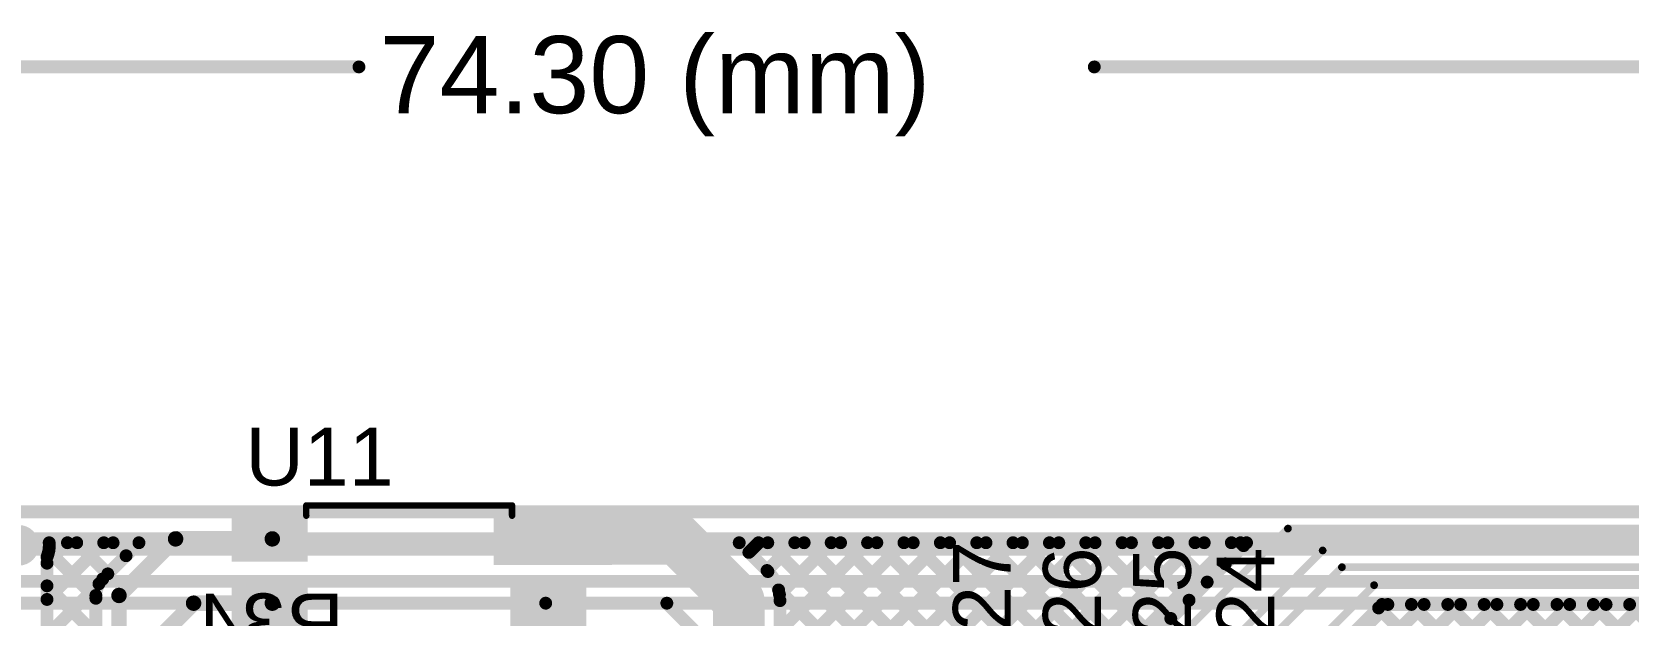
# Model space of a CAD drawing. Header units: millimetres. Extents: x -0.26 to 2.84, y -0.09 to 2.43.
# Drawn here: x 0.816 to 2.057, y 1.978 to 2.431 of the extents above; entities that cross this region are included whole.
import ezdxf

# ---------------------------------------------------------------- set-up
doc = ezdxf.new("R2010")
doc.units = ezdxf.units.MM
doc.header["$MEASUREMENT"] = 0
for name, color, linetype in [('BottomLayer', 5, 'Continuous'), ('BottomOverlay', 54, 'Continuous'), ('BottomSolder', 6, 'Continuous'), ('Mechanical1', 6, 'Continuous'), ('TopLayer', 1, 'Continuous'), ('TopOverlay', 2, 'Continuous'), ('TopPaste', 8, 'Continuous'), ('TopSolder', 216, 'Continuous')]:
    doc.layers.add(name, color=color, linetype=linetype)
doc.styles.add('Arial', font='', dxfattribs={"height": 0.2})
doc.styles.get('Arial').set_extended_font_data('Arial')

# ---------------------------------------------------------------- blocks, each defined once
blk = doc.blocks.new('SOP_8_1')
at = {"layer": 'TopLayer'}
for points in [[(-0.1339, 0.0888), (-0.0827, 0.0888), (-0.0827, 0.0612), (-0.1339, 0.0612)], [(0.0827, 0.0888), (0.1339, 0.0888), (0.1339, 0.0612), (0.0827, 0.0612)], [(-0.1339, 0.0388), (-0.0827, 0.0388), (-0.0827, 0.0112), (-0.1339, 0.0112)], [(0.0827, 0.0388), (0.1339, 0.0388), (0.1339, 0.0112), (0.0827, 0.0112)], [(-0.1339, -0.0112), (-0.0827, -0.0112), (-0.0827, -0.0388), (-0.1339, -0.0388)], [(0.0827, -0.0112), (0.1339, -0.0112), (0.1339, -0.0388), (0.0827, -0.0388)], [(-0.1339, -0.0612), (-0.0827, -0.0612), (-0.0827, -0.0888), (-0.1339, -0.0888)], [(0.0827, -0.0612), (0.1339, -0.0612), (0.1339, -0.0888), (0.0827, -0.0888)]]:
    blk.add_hatch(color=1, dxfattribs=at).paths.add_polyline_path(points)
at = {"layer": 'TopOverlay'}
blk.add_hatch(color=2, dxfattribs=at).paths.add_polyline_path([(-0.078, 0.058), (-0.067, 0.058), (-0.067, 0.084), (-0.078, 0.084)])
at = {"layer": 'TopPaste'}
for points in [[(-0.1339, 0.0888), (-0.0827, 0.0888), (-0.0827, 0.0612), (-0.1339, 0.0612)], [(0.0827, 0.0888), (0.1339, 0.0888), (0.1339, 0.0612), (0.0827, 0.0612)], [(-0.1339, 0.0388), (-0.0827, 0.0388), (-0.0827, 0.0112), (-0.1339, 0.0112)], [(0.0827, 0.0388), (0.1339, 0.0388), (0.1339, 0.0112), (0.0827, 0.0112)], [(-0.1339, -0.0112), (-0.0827, -0.0112), (-0.0827, -0.0388), (-0.1339, -0.0388)], [(0.0827, -0.0112), (0.1339, -0.0112), (0.1339, -0.0388), (0.0827, -0.0388)], [(-0.1339, -0.0612), (-0.0827, -0.0612), (-0.0827, -0.0888), (-0.1339, -0.0888)], [(0.0827, -0.0612), (0.1339, -0.0612), (0.1339, -0.0888), (0.0827, -0.0888)]]:
    blk.add_hatch(color=8, dxfattribs=at).paths.add_polyline_path(points)
at = {"layer": 'TopSolder'}
for points in [[(-0.1379, 0.0928), (-0.0787, 0.0928), (-0.0787, 0.0572), (-0.1379, 0.0572)], [(0.0787, 0.0928), (0.1379, 0.0928), (0.1379, 0.0572), (0.0787, 0.0572)], [(-0.1379, 0.0428), (-0.0787, 0.0428), (-0.0787, 0.0072), (-0.1379, 0.0072)], [(0.0787, 0.0428), (0.1379, 0.0428), (0.1379, 0.0072), (0.0787, 0.0072)], [(-0.1379, -0.0072), (-0.0787, -0.0072), (-0.0787, -0.0428), (-0.1379, -0.0428)], [(0.0787, -0.0072), (0.1379, -0.0072), (0.1379, -0.0428), (0.0787, -0.0428)], [(-0.1379, -0.0572), (-0.0787, -0.0572), (-0.0787, -0.0928), (-0.1379, -0.0928)], [(0.0787, -0.0572), (0.1379, -0.0572), (0.1379, -0.0928), (0.0787, -0.0928)]]:
    blk.add_hatch(color=216, dxfattribs=at).paths.add_polyline_path(points)
at = {"layer": 'TopOverlay', "const_width": 0.005}
for points in [[(0.0799, 0.101), (-0.0801, 0.101)], [(-0.0801, 0.101), (-0.0801, 0.093)], [(0.0799, 0.101), (0.0799, 0.093)], [(-0.1401, 0.075), (-0.1451, 0.08)], [(-0.1451, 0.08), (-0.1451, 0.07)], [(-0.1401, 0.075), (-0.1451, 0.07)], [(-0.0801, -0.093), (-0.0801, -0.101)], [(0.0799, -0.101), (-0.0801, -0.101)], [(0.0799, -0.093), (0.0799, -0.101)]]:
    blk.add_lwpolyline(points, dxfattribs=at)
at = {"layer": 'TopOverlay', "const_width": 0.0025}
for points in [[(-0.0814, 0.101, 1), (-0.0789, 0.101, 1)], [(-0.0814, 0.101, 1), (-0.0789, 0.101, 1)], [(0.0786, 0.101, 1), (0.0811, 0.101, 1)], [(0.0786, 0.101, 1), (0.0811, 0.101, 1)], [(-0.0814, 0.093, 1), (-0.0789, 0.093, 1)], [(0.0786, 0.093, 1), (0.0811, 0.093, 1)], [(-0.1464, 0.08, 1), (-0.1439, 0.08, 1)], [(-0.1464, 0.08, 1), (-0.1439, 0.08, 1)], [(-0.1414, 0.075, 1), (-0.1389, 0.075, 1)], [(-0.1414, 0.075, 1), (-0.1389, 0.075, 1)], [(-0.1464, 0.07, 1), (-0.1439, 0.07, 1)], [(-0.1464, 0.07, 1), (-0.1439, 0.07, 1)], [(-0.0814, -0.093, 1), (-0.0789, -0.093, 1)], [(-0.0814, -0.101, 1), (-0.0789, -0.101, 1)], [(-0.0814, -0.101, 1), (-0.0789, -0.101, 1)], [(0.0786, -0.093, 1), (0.0811, -0.093, 1)], [(0.0786, -0.101, 1), (0.0811, -0.101, 1)], [(0.0786, -0.101, 1), (0.0811, -0.101, 1)]]:
    blk.add_lwpolyline(points, format="xyb", close=True, dxfattribs=at)

msp = doc.modelspace()

# ---------------------------------------------------------------- hatches: boundary and pattern name
at = {"layer": 'BottomLayer'}
h = msp.add_hatch(color=5, dxfattribs=at)
edge = h.paths.add_edge_path()
edge.add_arc((0.806, 2.032), 0.0118, 0, 360)
at = {"layer": 'BottomSolder'}
h = msp.add_hatch(color=6, dxfattribs=at)
edge = h.paths.add_edge_path()
edge.add_arc((0.806, 2.032), 0.0158, 0, 360)
at = {"layer": 'TopLayer'}
msp.add_hatch(color=1, dxfattribs=at).paths.add_polyline_path([(1.1754, 2.0166), (1.2674, 2.0166), (1.2674, 2.0576), (1.1754, 2.0576)])
h = msp.add_hatch(color=1, dxfattribs=at)
edge = h.paths.add_edge_path()
edge.add_arc((0.806, 2.032), 0.0118, 0, 360)
at = {"layer": 'TopSolder'}
h = msp.add_hatch(color=216, dxfattribs=at)
edge = h.paths.add_edge_path()
edge.add_arc((0.806, 2.032), 0.0158, 0, 360)

# ---------------------------------------------------------------- linework, layer by layer
at = {"layer": 'BottomLayer'}
for points, const_width in [([(0.097, 2.058), (2.106, 2.058)], 0.01), ([(0.113, 2.033), (2.097, 2.033)], 0.018), ([(0.16, 2.004), (2.094, 2.004)], 0.01), ([(0.179, 1.987), (2.08, 1.987)], 0.01)]:
    msp.add_lwpolyline(points, dxfattribs=dict(at, const_width=const_width))
at = {"layer": 'Mechanical1', "const_width": 0.01}
for points in [[(-0.09, 2.404), (1.0706, 2.404)], [(1.6424, 2.404), (2.835, 2.404)]]:
    msp.add_lwpolyline(points, dxfattribs=at)
at = {"layer": 'Mechanical1', "const_width": 0.005}
for points in [[(1.0681, 2.404, 1), (1.0731, 2.404, 1)], [(1.6399, 2.404, 1), (1.6449, 2.404, 1)]]:
    msp.add_lwpolyline(points, format="xyb", close=True, dxfattribs=at)
at = {"layer": 'TopLayer'}
for points, const_width in [([(1.2233, 2.037), (1.318, 2.037)], 0.04), ([(1.318, 2.037), (1.366, 1.989)], 0.04), ([(0.828, 2.0181), (0.8439, 2.034)], 0.01), ([(0.828, 1.9899), (0.8721, 2.034)], 0.01), ([(0.8297, 2.034), (0.8995, 2.034)], 0.01), ([(0.8511, 2.034), (0.8753, 2.0098)], 0.01), ([(0.8713, 2.0058), (0.8995, 2.034)], 0.01), ([(0.8794, 2.034), (0.8895, 2.0239)], 0.01), ([(0.884, 1.993), (0.928, 2.037)], 0.012), ([(0.928, 2.037), (1.0032, 2.037)], 0.012), ([(1.3663, 2.034), (1.7608, 2.034)], 0.01), ([(1.3663, 2.034), (1.3886, 2.0117)], 0.01), ([(1.3738, 2.0265), (1.3813, 2.034)], 0.01), ([(1.3879, 2.0124), (1.4095, 2.034)], 0.01), ([(1.3885, 2.034), (1.5255, 1.897)], 0.01), ([(1.3976, 1.9938), (1.4378, 2.034)], 0.01), ([(1.398, 1.881), (1.551, 2.034)], 0.01), ([(1.398, 1.8245), (1.6075, 2.034)], 0.01), ([(1.398, 1.8528), (1.5792, 2.034)], 0.01), ([(1.398, 1.9659), (1.4661, 2.034)], 0.01), ([(1.398, 1.9376), (1.4944, 2.034)], 0.01), ([(1.398, 1.9093), (1.5227, 2.034)], 0.01), ([(1.4168, 2.034), (1.531, 1.9198)], 0.01), ([(1.4451, 2.034), (1.5359, 1.9432)], 0.01), ([(1.4733, 2.034), (1.5554, 1.952)], 0.01), ([(1.5016, 2.034), (1.6096, 1.926)], 0.01), ([(1.5299, 2.034), (1.6379, 1.926)], 0.01), ([(1.5538, 1.952), (1.6358, 2.034)], 0.01), ([(1.5582, 2.034), (1.68, 1.9122)], 0.01), ([(1.5726, 1.9425), (1.6641, 2.034)], 0.01), ([(1.577, 1.9186), (1.6924, 2.034)], 0.01), ([(1.5865, 2.034), (1.68, 1.9405)], 0.01), ([(1.6127, 1.926), (1.7207, 2.034)], 0.01), ([(1.6148, 2.034), (1.6878, 1.961)], 0.01), ([(1.641, 1.926), (1.749, 2.034)], 0.01), ([(1.643, 2.034), (1.7019, 1.9751)], 0.01), ([(1.6713, 2.034), (1.7161, 1.9893)], 0.01), ([(1.6844, 1.9576), (1.7608, 2.034)], 0.01), ([(1.695, 1.947), (1.793, 2.045)], 0.006), ([(1.6996, 2.034), (1.7302, 2.0034)], 0.01), ([(1.7279, 2.034), (1.7443, 2.0176)], 0.01), ([(1.7562, 2.034), (1.7585, 2.0317)], 0.01), ([(1.793, 2.045), (2.393, 2.045)], 0.006), ([(0.828, 1.9312), (0.828, 2.0229)], 0.01), ([(0.8294, 2.0274), (0.866, 1.9908)], 0.01), ([(1.721, 1.929), (1.82, 2.028)], 0.006), ([(1.82, 2.028), (2.388, 2.028)], 0.006), ([(1.7621, 1.9421), (1.835, 2.015)], 0.006), ([(1.835, 2.015), (2.382, 2.015)], 0.006), ([(0.828, 1.9616), (0.8684, 2.002)], 0.01), ([(0.828, 2.0005), (0.866, 1.9625)], 0.01), ([(0.884, 1.853), (0.884, 1.993)], 0.012), ([(1.366, 1.77), (1.366, 1.989)], 0.04), ([(1.3969, 1.9973), (1.5255, 1.8687)], 0.01), ([(1.795, 1.936), (1.86, 2.001)], 0.006), ([(1.86, 2.001), (2.375, 2.001)], 0.006), ([(0.866, 1.87), (0.866, 1.993)], 0.01), ([(0.909, 1.954), (0.942, 1.987)], 0.012), ([(0.942, 1.987), (1.0032, 1.987)], 0.012), ([(1.2158, 1.987), (1.31, 1.987)], 0.01), ([(1.31, 1.987), (1.331, 1.966)], 0.01), ([(1.398, 1.77), (1.398, 1.989)], 0.01), ([(1.7895, 1.8483), (1.9272, 1.986)], 0.01), ([(1.81, 1.9298), (1.8662, 1.986)], 0.01), ([(1.81, 1.9253), (1.8707, 1.986)], 0.01), ([(1.8108, 1.8413), (1.9555, 1.986)], 0.01), ([(1.8158, 1.9029), (1.8989, 1.986)], 0.01), ([(1.8391, 1.8413), (1.9838, 1.986)], 0.01), ([(1.8635, 1.9833), (2.0295, 1.8173)], 0.01), ([(1.8662, 1.986), (2.1155, 1.986)], 0.01), ([(1.8674, 1.8413), (2.0121, 1.986)], 0.01), ([(1.8674, 1.8413), (2.0121, 1.986)], 0.01), ([(1.8842, 1.8015), (2.0686, 1.986)], 0.01), ([(1.8842, 1.8298), (2.0404, 1.986)], 0.01), ([(1.889, 1.986), (2.0337, 1.8413)], 0.01), ([(1.9173, 1.986), (2.062, 1.8413)], 0.01), ([(1.9456, 1.986), (2.0903, 1.8413)], 0.01), ([(1.9739, 1.986), (2.1215, 1.8384)], 0.01), ([(2.0022, 1.986), (2.085, 1.9032)], 0.01), ([(2.0305, 1.986), (2.085, 1.9315)], 0.01), ([(2.0587, 1.986), (2.0878, 1.957)], 0.01)]:
    msp.add_lwpolyline(points, dxfattribs=dict(at, const_width=const_width))
for points, const_width in [([(1.2133, 2.037, 1), (1.2333, 2.037, 1)], 0.02), ([(1.308, 2.037, 1), (1.328, 2.037, 1)], 0.02), ([(1.308, 2.037, 1), (1.328, 2.037, 1)], 0.02), ([(0.8272, 2.034, 1), (0.8322, 2.034, 1)], 0.005), ([(0.8273, 2.032, 1), (0.8323, 2.032, 1)], 0.005), ([(0.8414, 2.034, 1), (0.8464, 2.034, 1)], 0.005), ([(0.8486, 2.034, 1), (0.8536, 2.034, 1)], 0.005), ([(0.8696, 2.034, 1), (0.8746, 2.034, 1)], 0.005), ([(0.8769, 2.034, 1), (0.8819, 2.034, 1)], 0.005), ([(0.897, 2.034, 1), (0.902, 2.034, 1)], 0.005), ([(0.897, 2.034, 1), (0.902, 2.034, 1)], 0.005), ([(0.925, 2.037, 1), (0.931, 2.037, 1)], 0.006), ([(0.925, 2.037, 1), (0.931, 2.037, 1)], 0.006), ([(1.0002, 2.037, 1), (1.0062, 2.037, 1)], 0.006), ([(1.3638, 2.034, 1), (1.3688, 2.034, 1)], 0.005), ([(1.3638, 2.034, 1), (1.3688, 2.034, 1)], 0.005), ([(1.3788, 2.034, 1), (1.3838, 2.034, 1)], 0.005), ([(1.386, 2.034, 1), (1.391, 2.034, 1)], 0.005), ([(1.407, 2.034, 1), (1.412, 2.034, 1)], 0.005), ([(1.4143, 2.034, 1), (1.4193, 2.034, 1)], 0.005), ([(1.4353, 2.034, 1), (1.4403, 2.034, 1)], 0.005), ([(1.4426, 2.034, 1), (1.4476, 2.034, 1)], 0.005), ([(1.4636, 2.034, 1), (1.4686, 2.034, 1)], 0.005), ([(1.4708, 2.034, 1), (1.4758, 2.034, 1)], 0.005), ([(1.4919, 2.034, 1), (1.4969, 2.034, 1)], 0.005), ([(1.4991, 2.034, 1), (1.5041, 2.034, 1)], 0.005), ([(1.5202, 2.034, 1), (1.5252, 2.034, 1)], 0.005), ([(1.5274, 2.034, 1), (1.5324, 2.034, 1)], 0.005), ([(1.5485, 2.034, 1), (1.5535, 2.034, 1)], 0.005), ([(1.5557, 2.034, 1), (1.5607, 2.034, 1)], 0.005), ([(1.5767, 2.034, 1), (1.5817, 2.034, 1)], 0.005), ([(1.584, 2.034, 1), (1.589, 2.034, 1)], 0.005), ([(1.605, 2.034, 1), (1.61, 2.034, 1)], 0.005), ([(1.6123, 2.034, 1), (1.6173, 2.034, 1)], 0.005), ([(1.6333, 2.034, 1), (1.6383, 2.034, 1)], 0.005), ([(1.6405, 2.034, 1), (1.6455, 2.034, 1)], 0.005), ([(1.6616, 2.034, 1), (1.6666, 2.034, 1)], 0.005), ([(1.6688, 2.034, 1), (1.6738, 2.034, 1)], 0.005), ([(1.6899, 2.034, 1), (1.6949, 2.034, 1)], 0.005), ([(1.6971, 2.034, 1), (1.7021, 2.034, 1)], 0.005), ([(1.7182, 2.034, 1), (1.7232, 2.034, 1)], 0.005), ([(1.7254, 2.034, 1), (1.7304, 2.034, 1)], 0.005), ([(1.7465, 2.034, 1), (1.7515, 2.034, 1)], 0.005), ([(1.7537, 2.034, 1), (1.7587, 2.034, 1)], 0.005), ([(1.756, 2.0317, 1), (1.761, 2.0317, 1)], 0.005), ([(1.7583, 2.034, 1), (1.7633, 2.034, 1)], 0.005), ([(1.7583, 2.034, 1), (1.7633, 2.034, 1)], 0.005), ([(1.7915, 2.045, 1), (1.7945, 2.045, 1)], 0.003), ([(1.7915, 2.045, 1), (1.7945, 2.045, 1)], 0.003), ([(0.8255, 2.0229, 1), (0.8305, 2.0229, 1)], 0.005), ([(0.8255, 2.0229, 1), (0.8305, 2.0229, 1)], 0.005), ([(0.8269, 2.0274, 1), (0.8319, 2.0274, 1)], 0.005), ([(0.887, 2.0239, 1), (0.892, 2.0239, 1)], 0.005), ([(1.3713, 2.0265, 1), (1.3763, 2.0265, 1)], 0.005), ([(1.8185, 2.028, 1), (1.8215, 2.028, 1)], 0.003), ([(1.8185, 2.028, 1), (1.8215, 2.028, 1)], 0.003), ([(0.8255, 2.0181, 1), (0.8305, 2.0181, 1)], 0.005), ([(0.8728, 2.0098, 1), (0.8778, 2.0098, 1)], 0.005), ([(1.3854, 2.0124, 1), (1.3904, 2.0124, 1)], 0.005), ([(1.3861, 2.0117, 1), (1.3911, 2.0117, 1)], 0.005), ([(1.3861, 2.0117, 1), (1.3911, 2.0117, 1)], 0.005), ([(1.3861, 2.0116, 1), (1.3911, 2.0116, 1)], 0.005), ([(1.7418, 2.0176, 1), (1.7468, 2.0176, 1)], 0.005), ([(1.8335, 2.015, 1), (1.8365, 2.015, 1)], 0.003), ([(1.8335, 2.015, 1), (1.8365, 2.015, 1)], 0.003), ([(0.8255, 2.0005, 1), (0.8305, 2.0005, 1)], 0.005), ([(0.8659, 2.002, 1), (0.8709, 2.002, 1)], 0.005), ([(0.8688, 2.0058, 1), (0.8738, 2.0058, 1)], 0.005), ([(0.8688, 2.0058, 1), (0.8738, 2.0058, 1)], 0.005), ([(0.8688, 2.0057, 1), (0.8738, 2.0057, 1)], 0.005), ([(0.881, 1.993, 1), (0.887, 1.993, 1)], 0.006), ([(0.881, 1.993, 1), (0.887, 1.993, 1)], 0.006), ([(1.356, 1.989, 1), (1.376, 1.989, 1)], 0.02), ([(1.356, 1.989, 1), (1.376, 1.989, 1)], 0.02), ([(1.3944, 1.9973, 1), (1.3994, 1.9973, 1)], 0.005), ([(1.3951, 1.9938, 1), (1.4001, 1.9938, 1)], 0.005), ([(1.7277, 2.0034, 1), (1.7327, 2.0034, 1)], 0.005), ([(1.8585, 2.001, 1), (1.8615, 2.001, 1)], 0.003), ([(1.8585, 2.001, 1), (1.8615, 2.001, 1)], 0.003), ([(0.8255, 1.9899, 1), (0.8305, 1.9899, 1)], 0.005), ([(0.8635, 1.993, 1), (0.8685, 1.993, 1)], 0.005), ([(0.8635, 1.993, 1), (0.8685, 1.993, 1)], 0.005), ([(0.8635, 1.993, 1), (0.8685, 1.993, 1)], 0.005), ([(0.8635, 1.9908, 1), (0.8685, 1.9908, 1)], 0.005), ([(0.939, 1.987, 1), (0.945, 1.987, 1)], 0.006), ([(0.939, 1.987, 1), (0.945, 1.987, 1)], 0.006), ([(1.0002, 1.987, 1), (1.0062, 1.987, 1)], 0.006), ([(1.2133, 1.987, 1), (1.2183, 1.987, 1)], 0.005), ([(1.3075, 1.987, 1), (1.3125, 1.987, 1)], 0.005), ([(1.3075, 1.987, 1), (1.3125, 1.987, 1)], 0.005), ([(1.3955, 1.989, 1), (1.4005, 1.989, 1)], 0.005), ([(1.3955, 1.989, 1), (1.4005, 1.989, 1)], 0.005), ([(1.3955, 1.989, 1), (1.4005, 1.989, 1)], 0.005), ([(1.7136, 1.9893, 1), (1.7186, 1.9893, 1)], 0.005), ([(1.861, 1.9833, 1), (1.866, 1.9833, 1)], 0.005), ([(1.8637, 1.986, 1), (1.8687, 1.986, 1)], 0.005), ([(1.8637, 1.986, 1), (1.8687, 1.986, 1)], 0.005), ([(1.8682, 1.986, 1), (1.8732, 1.986, 1)], 0.005), ([(1.8865, 1.986, 1), (1.8915, 1.986, 1)], 0.005), ([(1.8964, 1.986, 1), (1.9014, 1.986, 1)], 0.005), ([(1.9148, 1.986, 1), (1.9198, 1.986, 1)], 0.005), ([(1.9247, 1.986, 1), (1.9297, 1.986, 1)], 0.005), ([(1.9431, 1.986, 1), (1.9481, 1.986, 1)], 0.005), ([(1.953, 1.986, 1), (1.958, 1.986, 1)], 0.005), ([(1.9714, 1.986, 1), (1.9764, 1.986, 1)], 0.005), ([(1.9813, 1.986, 1), (1.9863, 1.986, 1)], 0.005), ([(1.9997, 1.986, 1), (2.0047, 1.986, 1)], 0.005), ([(2.0096, 1.986, 1), (2.0146, 1.986, 1)], 0.005), ([(2.0096, 1.986, 1), (2.0146, 1.986, 1)], 0.005), ([(2.028, 1.986, 1), (2.033, 1.986, 1)], 0.005), ([(2.0379, 1.986, 1), (2.0429, 1.986, 1)], 0.005), ([(2.0562, 1.986, 1), (2.0612, 1.986, 1)], 0.005), ([(1.6994, 1.9751, 1), (1.7044, 1.9751, 1)], 0.005)]:
    msp.add_lwpolyline(points, format="xyb", close=True, dxfattribs=dict(at, const_width=const_width))
at = {"layer": 'TopLayer', "const_width": 0.01}
for points in [[(0.8298, 2.032, -0.09845), (0.828, 2.0229)], [(1.3886, 2.0117, -0.199231), (1.398, 1.989)], [(1.3886, 2.0116, -0.198912), (1.398, 1.989)], [(0.866, 1.993, -0.199396), (0.8713, 2.0058)], [(0.866, 1.993, -0.198912), (0.8713, 2.0057)]]:
    msp.add_lwpolyline(points, format="xyb", dxfattribs=at)

# ---------------------------------------------------------------- block references
at = {"rotation": 180}
msp.add_blockref('SOP_8_1', (1.1095, 1.962), dxfattribs=at)

# ---------------------------------------------------------------- texts
at = {"layer": 'BottomOverlay', "style": 'Arial', "text_generation_flag": 2}
msp.add_text('R34', height=0.045, dxfattribs=at).set_placement((1.059, 1.9495))
at = {"layer": 'Mechanical1', "style": 'Arial'}
msp.add_text('74.30 (mm)', height=0.06, dxfattribs=at).set_placement((1.0866, 2.368))
at = {"layer": 'TopOverlay', "style": 'Arial'}
msp.add_text('U11', height=0.045, dxfattribs=at).set_placement((0.9823, 2.0785))
for s, p in [('C27', (1.5775, 1.92)), ('C26', (1.6475, 1.915)), ('C25', (1.7175, 1.915)), ('C24', (1.7825, 1.915))]:
    msp.add_text(s, height=0.045, rotation=90, dxfattribs=at).set_placement(p)

doc.saveas('drawing.dxf')
